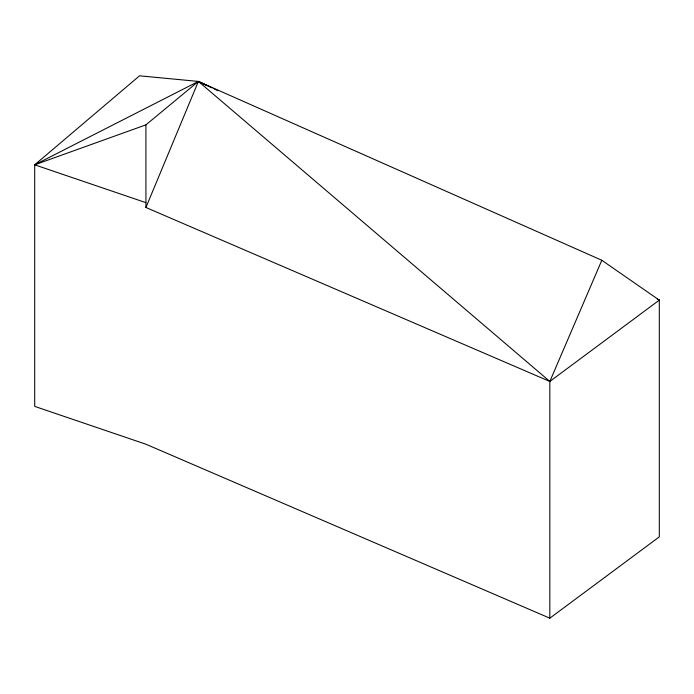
<?xml version="1.0" encoding="UTF-8"?>
<svg xmlns="http://www.w3.org/2000/svg" width="694" height="694" viewBox="0 0 694 694"><rect width="100%" height="100%" fill="white"/><g stroke="black" fill="none" stroke-linecap="round" stroke-linejoin="round"><path stroke-width="1.04" d="M657.339 299.201L659.3 300.129L549.83 381.448L145.922 207.48L198.389 81.424L601.819 260.267L659.3 300.129L659.3 536.87L549.83 618.189L145.922 444.221L34.7 406.389L34.7 164.816L139.546 75.811L198.389 81.424L212.086 87.93M549.83 618.189L549.83 381.448L601.819 260.267M145.922 202.648L34.7 164.816L145.922 124.859L198.389 81.424L207.124 85.709M34.7 164.816L198.389 81.424L549.83 381.448M657.331 299.235L659.3 300.129M214.047 88.858L217.959 90.714M145.922 124.859L145.922 207.48"/></g></svg>
